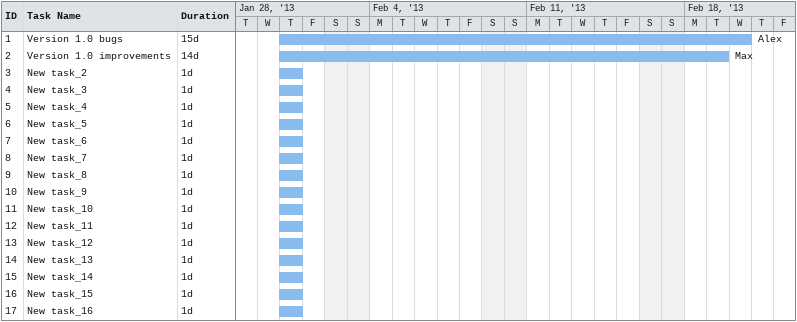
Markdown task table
| ID | Task | Duration | Start | Finish | Resources |
|---|---|---|---|---|---|
| 1 | Version 1.0 bugs | 15d | 2013-01-31 | 2013-02-20 | Alex |
| 2 | Version 1.0 improvements | 14d | 2013-01-31 | 2013-02-19 | Max |
| 3 | New task_2 | 1d | 2013-01-31 | 2013-01-31 |  |
| 4 | New task_3 | 1d | 2013-01-31 | 2013-01-31 |  |
| 5 | New task_4 | 1d | 2013-01-31 | 2013-01-31 |  |
| 6 | New task_5 | 1d | 2013-01-31 | 2013-01-31 |  |
| 7 | New task_6 | 1d | 2013-01-31 | 2013-01-31 |  |
| 8 | New task_7 | 1d | 2013-01-31 | 2013-01-31 |  |
| 9 | New task_8 | 1d | 2013-01-31 | 2013-01-31 |  |
| 10 | New task_9 | 1d | 2013-01-31 | 2013-01-31 |  |
| 11 | New task_10 | 1d | 2013-01-31 | 2013-01-31 |  |
| 12 | New task_11 | 1d | 2013-01-31 | 2013-01-31 |  |
| 13 | New task_12 | 1d | 2013-01-31 | 2013-01-31 |  |
| 14 | New task_13 | 1d | 2013-01-31 | 2013-01-31 |  |
| 15 | New task_14 | 1d | 2013-01-31 | 2013-01-31 |  |
| 16 | New task_15 | 1d | 2013-01-31 | 2013-01-31 |  |
| 17 | New task_16 | 1d | 2013-01-31 | 2013-01-31 |  |
